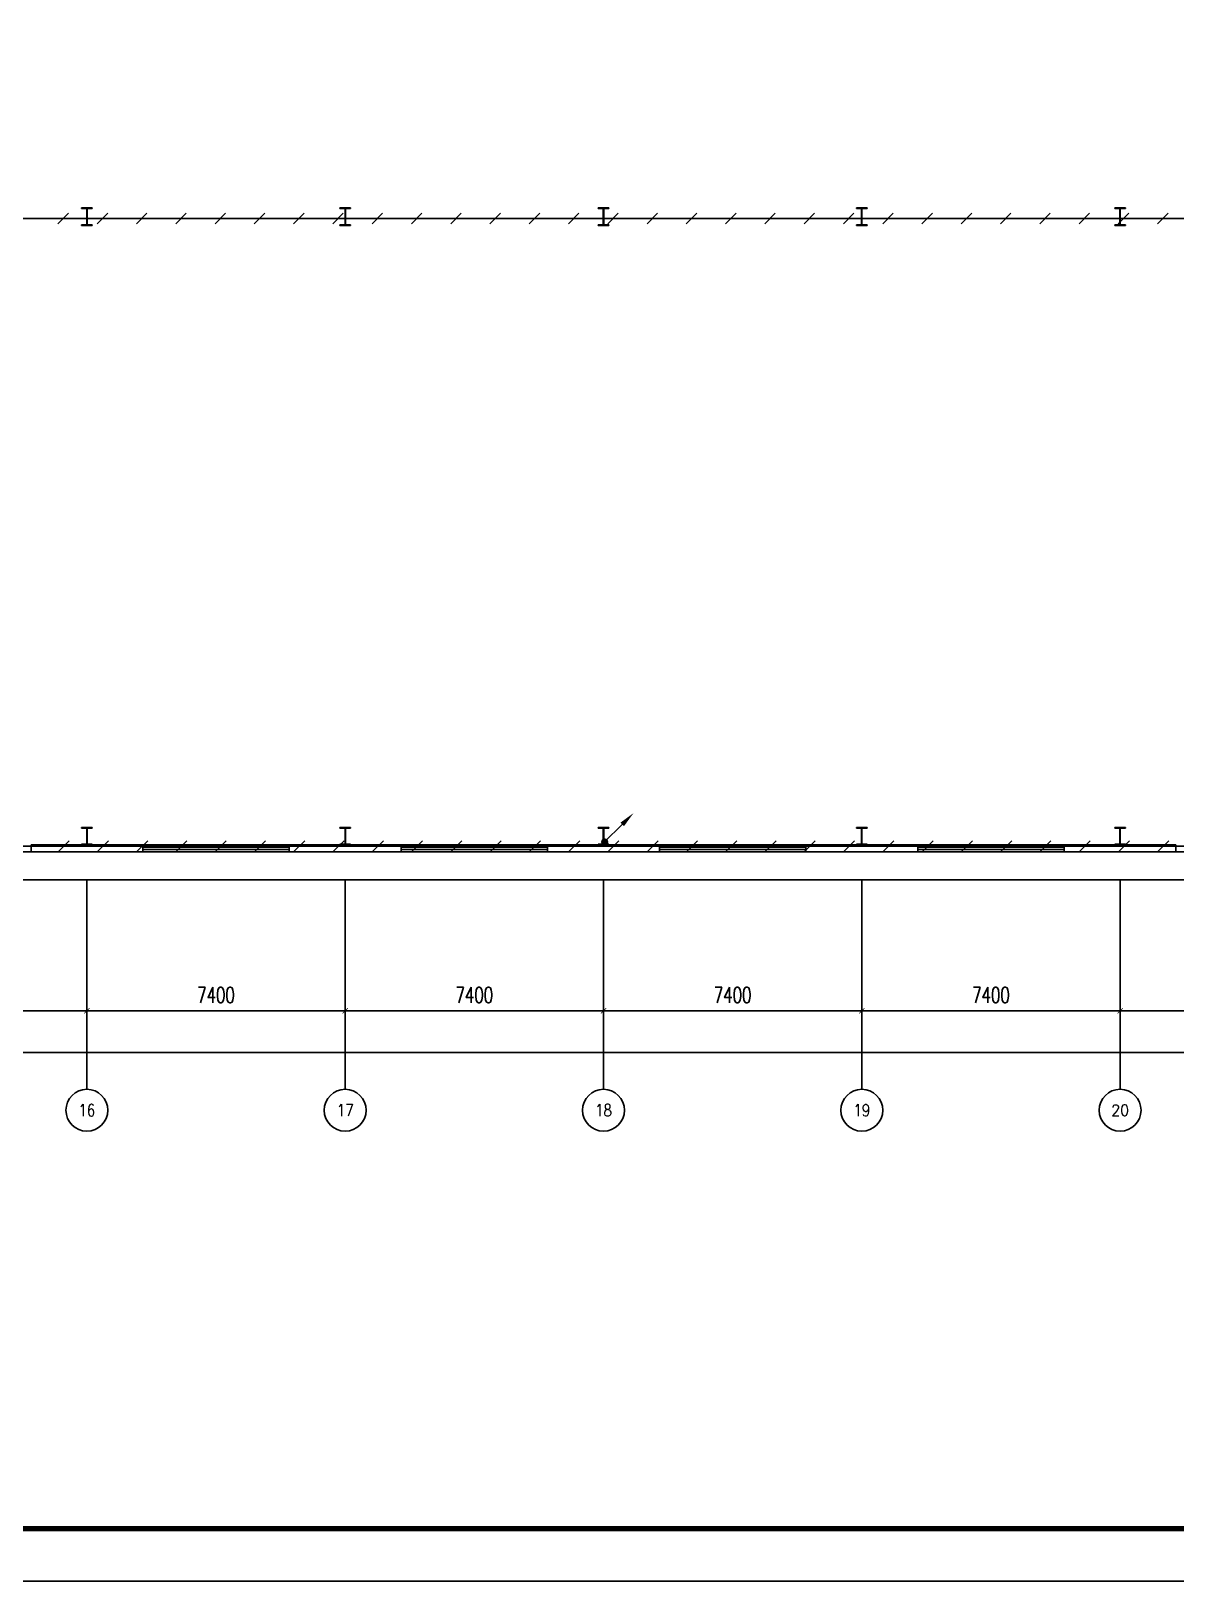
# Model space of a CAD drawing. Extents: x 1751103 to 2598738, y -609732 to 659428.
# Drawn here: x 2217248 to 2250048, y -260180 to -215775 of the extents above; entities that cross this region are included whole.
import ezdxf
from ezdxf.enums import TextEntityAlignment as Align

# ---------------------------------------------------------------- set-up
doc = ezdxf.new("R2010")
doc.units = 0
doc.header["$LTSCALE"] = 1000
doc.header["$MEASUREMENT"] = 0
doc.linetypes.add('CENTER2', pattern=[1.14, 0.75, -0.13, 0.13, -0.13])
doc.layers.get('0').update_dxf_attribs({"linetype": 'CONTINUOUS'})
doc.layers.get('DEFPOINTS').update_dxf_attribs({"linetype": 'CONTINUOUS'})
for name, color, linetype in [('AXIS', 3, 'CONTINUOUS'), ('AXIS_TEXT', 7, 'CONTINUOUS'), ('COLUMN', 99, 'CONTINUOUS'), ('GROUND', 2, 'CONTINUOUS'), ('LWIRE', 4, 'CONTINUOUS'), ('PUB_TITLE', 4, 'CONTINUOUS'), ('SHTLN', 4, 'CONTINUOUS'), ('WALL', 9, 'CONTINUOUS'), ('WINDOW', 99, 'CONTINUOUS'), ('WIRE-接地', 4, 'CONTINUOUS')]:
    doc.layers.add(name, color=color, linetype=linetype)
doc.styles.add('_TCH_AXIS', font='COMPLEX', dxfattribs={"bigfont": 'GBCBIG'})
doc.styles.add('COMPLEX', font='COMPLEX')
doc.styles.add('DIM_FONT', font='SIMPLEX', dxfattribs={"width": 0.7, "bigfont": 'GBCBIG'})
doc.styles.get("Standard").update_dxf_attribs({"font": 'gbenor.shx', "bigfont": 'gbcbig.shx'})
doc.dimstyles.new('DIMN150', dxfattribs={"dimscale": 1.5, "dimtxt": 300, "dimasz": 100, "dimexe": 250, "dimexo": 300, "dimgap": 150, "dimtad": 1, "dimdec": 0, "dimzin": 0, "dimtxsty": 'DIM_FONT', "dimblk": 'ARCHTICK', "dimcen": 0.09, "dimclrt": 7, "dimazin": 3, "dimtfac": 1, "dimtdec": 0, "dimtix": 1, "dimtmove": 0, "dimatfit": 3, "dimtolj": 1, "dimtzin": 0})

# ---------------------------------------------------------------- blocks, each defined once
blk = doc.blocks.new('$WINLIB2D$00000001')
for p, q in [((-0.5, 0.5), (0.5, 0.5)), ((-0.5, 0.5), (-0.5, -0.5)), ((0.5, -0.5), (0.5, 0.5)), ((0.5, 0.167), (-0.5, 0.167)), ((0.5, -0.167), (-0.5, -0.167)), ((-0.5, -0.5), (0.5, -0.5))]:
    blk.add_line(p, q)
blk = doc.blocks.new('_AXISO')
blk.add_circle((0, 0), 0.5)
at = {"layer": 'AXIS_TEXT', "style": 'COMPLEX', "width": 1.041667}
blk.add_attdef('A', text='', height=0.56, dxfattribs=at).set_placement((-0.25, -0.28), (0.25, -0.28), align=Align.FIT)
blk = doc.blocks.new('_ARCHTICK')
at = {"color": 0, "linetype": 'BYBLOCK', "const_width": 0.15}
blk.add_lwpolyline([(-0.5, -0.5), (0.5, 0.5)], dxfattribs=at)
blk = doc.blocks.new('*D46')
at = {"layer": 'AXIS', "color": 0}
for p, q in [((2107648, 43042), (2107648, 38167)), ((2315248, 43042), (2315248, 38167)), ((2107648, 38542), (2315248, 38542))]:
    blk.add_line(p, q, dxfattribs=at)
at = {"layer": 'DEFPOINTS', "color": 0}
for p in [(2107648, 43492), (2315248, 43492), (2315248, 38542)]:
    blk.add_point(p, dxfattribs=at)
at = {"layer": 'AXIS', "color": 0, "xscale": 150, "yscale": 150, "zscale": 150, "rotation": 180}
blk.add_blockref('_ARCHTICK', (2107648, 38542), dxfattribs=at)
at = {"layer": 'AXIS', "color": 0, "xscale": 150, "yscale": 150, "zscale": 150}
blk.add_blockref('_ARCHTICK', (2315248, 38542), dxfattribs=at)
at = {"layer": 'AXIS', "color": 7, "insert": (2211448, 38992), "char_height": 450, "attachment_point": 5, "style": 'DIM_FONT'}
blk.add_mtext('\\A1;207600', dxfattribs=at)
blk = doc.blocks.new('*D62')
at = {"layer": 'AXIS', "color": 0}
for p, q in [((2211448, 43042), (2211448, 39367)), ((2218848, 43042), (2218848, 39367)), ((2211448, 39742), (2218848, 39742))]:
    blk.add_line(p, q, dxfattribs=at)
at = {"layer": 'DEFPOINTS', "color": 0}
for p in [(2211448, 43492), (2218848, 43492), (2218848, 39742)]:
    blk.add_point(p, dxfattribs=at)
at = {"layer": 'AXIS', "color": 0, "xscale": 150, "yscale": 150, "zscale": 150, "rotation": 180}
blk.add_blockref('_ARCHTICK', (2211448, 39742), dxfattribs=at)
at = {"layer": 'AXIS', "color": 0, "xscale": 150, "yscale": 150, "zscale": 150}
blk.add_blockref('_ARCHTICK', (2218848, 39742), dxfattribs=at)
at = {"layer": 'AXIS', "color": 7, "insert": (2215148, 40192), "char_height": 450, "attachment_point": 5, "style": 'DIM_FONT'}
blk.add_mtext('\\A1;7400', dxfattribs=at)
blk = doc.blocks.new('*D63')
at = {"layer": 'AXIS', "color": 0}
for p, q in [((2218848, 43042), (2218848, 39367)), ((2226248, 43042), (2226248, 39367)), ((2218848, 39742), (2226248, 39742))]:
    blk.add_line(p, q, dxfattribs=at)
at = {"layer": 'DEFPOINTS', "color": 0}
for p in [(2218848, 43492), (2226248, 43492), (2226248, 39742)]:
    blk.add_point(p, dxfattribs=at)
at = {"layer": 'AXIS', "color": 0, "xscale": 150, "yscale": 150, "zscale": 150, "rotation": 180}
blk.add_blockref('_ARCHTICK', (2218848, 39742), dxfattribs=at)
at = {"layer": 'AXIS', "color": 0, "xscale": 150, "yscale": 150, "zscale": 150}
blk.add_blockref('_ARCHTICK', (2226248, 39742), dxfattribs=at)
at = {"layer": 'AXIS', "color": 7, "insert": (2222548, 40192), "char_height": 450, "attachment_point": 5, "style": 'DIM_FONT'}
blk.add_mtext('\\A1;7400', dxfattribs=at)
blk = doc.blocks.new('*D64')
at = {"layer": 'AXIS', "color": 0}
for p, q in [((2226248, 43042), (2226248, 39367)), ((2233648, 43042), (2233648, 39367)), ((2226248, 39742), (2233648, 39742))]:
    blk.add_line(p, q, dxfattribs=at)
at = {"layer": 'DEFPOINTS', "color": 0}
for p in [(2226248, 43492), (2233648, 43492), (2233648, 39742)]:
    blk.add_point(p, dxfattribs=at)
at = {"layer": 'AXIS', "color": 0, "xscale": 150, "yscale": 150, "zscale": 150, "rotation": 180}
blk.add_blockref('_ARCHTICK', (2226248, 39742), dxfattribs=at)
at = {"layer": 'AXIS', "color": 0, "xscale": 150, "yscale": 150, "zscale": 150}
blk.add_blockref('_ARCHTICK', (2233648, 39742), dxfattribs=at)
at = {"layer": 'AXIS', "color": 7, "insert": (2229948, 40192), "char_height": 450, "attachment_point": 5, "style": 'DIM_FONT'}
blk.add_mtext('\\A1;7400', dxfattribs=at)
blk = doc.blocks.new('*D65')
at = {"layer": 'AXIS', "color": 0}
for p, q in [((2233648, 43042), (2233648, 39367)), ((2241048, 43042), (2241048, 39367)), ((2233648, 39742), (2241048, 39742))]:
    blk.add_line(p, q, dxfattribs=at)
at = {"layer": 'DEFPOINTS', "color": 0}
for p in [(2233648, 43492), (2241048, 43492), (2241048, 39742)]:
    blk.add_point(p, dxfattribs=at)
at = {"layer": 'AXIS', "color": 0, "xscale": 150, "yscale": 150, "zscale": 150, "rotation": 180}
blk.add_blockref('_ARCHTICK', (2233648, 39742), dxfattribs=at)
at = {"layer": 'AXIS', "color": 0, "xscale": 150, "yscale": 150, "zscale": 150}
blk.add_blockref('_ARCHTICK', (2241048, 39742), dxfattribs=at)
at = {"layer": 'AXIS', "color": 7, "insert": (2237348, 40192), "char_height": 450, "attachment_point": 5, "style": 'DIM_FONT'}
blk.add_mtext('\\A1;7400', dxfattribs=at)
blk = doc.blocks.new('*D66')
at = {"layer": 'AXIS', "color": 0}
for p, q in [((2241048, 43042), (2241048, 39367)), ((2248448, 43042), (2248448, 39367)), ((2241048, 39742), (2248448, 39742))]:
    blk.add_line(p, q, dxfattribs=at)
at = {"layer": 'DEFPOINTS', "color": 0}
for p in [(2241048, 43492), (2248448, 43492), (2248448, 39742)]:
    blk.add_point(p, dxfattribs=at)
at = {"layer": 'AXIS', "color": 0, "xscale": 150, "yscale": 150, "zscale": 150, "rotation": 180}
blk.add_blockref('_ARCHTICK', (2241048, 39742), dxfattribs=at)
at = {"layer": 'AXIS', "color": 0, "xscale": 150, "yscale": 150, "zscale": 150}
blk.add_blockref('_ARCHTICK', (2248448, 39742), dxfattribs=at)
at = {"layer": 'AXIS', "color": 7, "insert": (2244748, 40192), "char_height": 450, "attachment_point": 5, "style": 'DIM_FONT'}
blk.add_mtext('\\A1;7400', dxfattribs=at)
blk = doc.blocks.new('*D67')
at = {"layer": 'AXIS', "color": 0}
for p, q in [((2248448, 43042), (2248448, 39367)), ((2255848, 43042), (2255848, 39367)), ((2248448, 39742), (2255848, 39742))]:
    blk.add_line(p, q, dxfattribs=at)
at = {"layer": 'DEFPOINTS', "color": 0}
for p in [(2248448, 43492), (2255848, 43492), (2255848, 39742)]:
    blk.add_point(p, dxfattribs=at)
at = {"layer": 'AXIS', "color": 0, "xscale": 150, "yscale": 150, "zscale": 150, "rotation": 180}
blk.add_blockref('_ARCHTICK', (2248448, 39742), dxfattribs=at)
at = {"layer": 'AXIS', "color": 0, "xscale": 150, "yscale": 150, "zscale": 150}
blk.add_blockref('_ARCHTICK', (2255848, 39742), dxfattribs=at)
at = {"layer": 'AXIS', "color": 7, "insert": (2252148, 40192), "char_height": 450, "attachment_point": 5, "style": 'DIM_FONT'}
blk.add_mtext('\\A1;7400', dxfattribs=at)
blk = doc.blocks.new('$TELECSYS$00000008')
blk.add_line((0.4, 0.4), (-0.4, -0.4))
blk = doc.blocks.new('$TELECSYS$00000079')
for p, q in [((0.7, 0.7), (0, 0)), ((0.104, 0.104), (0.104, 0.104)), ((-0.104, -0.104), (-0.104, -0.104))]:
    blk.add_line(p, q)
at = {"const_width": 0.142}
blk.add_lwpolyline([(-0.071, 0, 1), (0.071, 0, 1)], format="xyb", close=True, dxfattribs=at)
blk.add_solid([(0.63, 0.77), (0.77, 0.63), (1.15, 1.15)])
at = {"width": 0.8, "flags": 9}
blk.add_attdef('A', (0, 0), '', height=0.00002, dxfattribs=at)
blk = doc.blocks.new('W2')
at = {"layer": 'AXIS', "color": 8}
for p, q in [((2218847.9, 43491.5), (2218847.9, 37491.5)), ((2226247.9, 43491.5), (2226247.9, 37491.5)), ((2233647.9, 43491.5), (2233647.9, 37491.5)), ((2241047.9, 43491.5), (2241047.9, 37491.5)), ((2248447.9, 43491.5), (2248447.9, 37491.5))]:
    blk.add_line(p, q, dxfattribs=at)
at = {"layer": 'COLUMN', "color": 8}
for p, q in [((2218997.9, 62741.5), (2218697.9, 62741.5)), ((2218697.9, 62741.5), (2218697.9, 62723.5)), ((2218697.9, 62723.5), (2218837.9, 62723.5)), ((2218837.9, 62723.5), (2218842.9, 62718.5)), ((2218842.9, 62718.5), (2218842.9, 62264.5)), ((2218852.9, 62718.5), (2218857.9, 62723.5)), ((2218852.9, 62264.5), (2218852.9, 62718.5)), ((2218857.9, 62723.5), (2218997.9, 62723.5)), ((2218997.9, 62723.5), (2218997.9, 62741.5)), ((2226397.9, 62741.5), (2226097.9, 62741.5)), ((2226097.9, 62741.5), (2226097.9, 62723.5)), ((2226097.9, 62723.5), (2226237.9, 62723.5)), ((2226237.9, 62723.5), (2226242.9, 62718.5)), ((2226242.9, 62718.5), (2226242.9, 62264.5)), ((2226252.9, 62718.5), (2226257.9, 62723.5)), ((2226252.9, 62264.5), (2226252.9, 62718.5)), ((2226257.9, 62723.5), (2226397.9, 62723.5)), ((2226397.9, 62723.5), (2226397.9, 62741.5)), ((2233797.9, 62741.5), (2233497.9, 62741.5)), ((2233497.9, 62741.5), (2233497.9, 62723.5)), ((2233497.9, 62723.5), (2233637.9, 62723.5)), ((2233637.9, 62723.5), (2233642.9, 62718.5)), ((2233642.9, 62718.5), (2233642.9, 62264.5)), ((2233652.9, 62718.5), (2233657.9, 62723.5)), ((2233652.9, 62264.5), (2233652.9, 62718.5)), ((2233657.9, 62723.5), (2233797.9, 62723.5)), ((2233797.9, 62723.5), (2233797.9, 62741.5)), ((2241197.9, 62741.5), (2240897.9, 62741.5)), ((2240897.9, 62741.5), (2240897.9, 62723.5)), ((2240897.9, 62723.5), (2241037.9, 62723.5)), ((2241037.9, 62723.5), (2241042.9, 62718.5)), ((2241042.9, 62718.5), (2241042.9, 62264.5)), ((2241052.9, 62718.5), (2241057.9, 62723.5)), ((2241052.9, 62264.5), (2241052.9, 62718.5)), ((2241057.9, 62723.5), (2241197.9, 62723.5)), ((2241197.9, 62723.5), (2241197.9, 62741.5)), ((2248597.9, 62741.5), (2248297.9, 62741.5)), ((2248297.9, 62741.5), (2248297.9, 62723.5)), ((2248297.9, 62723.5), (2248437.9, 62723.5)), ((2248437.9, 62723.5), (2248442.9, 62718.5)), ((2248442.9, 62718.5), (2248442.9, 62264.5)), ((2248452.9, 62718.5), (2248457.9, 62723.5)), ((2248452.9, 62264.5), (2248452.9, 62718.5)), ((2248457.9, 62723.5), (2248597.9, 62723.5)), ((2248597.9, 62723.5), (2248597.9, 62741.5)), ((2218837.9, 62259.5), (2218697.9, 62259.5)), ((2218697.9, 62259.5), (2218697.9, 62241.5)), ((2218697.9, 62241.5), (2218997.9, 62241.5)), ((2218842.9, 62264.5), (2218837.9, 62259.5)), ((2218857.9, 62259.5), (2218852.9, 62264.5)), ((2218997.9, 62259.5), (2218857.9, 62259.5)), ((2218997.9, 62241.5), (2218997.9, 62259.5)), ((2226237.9, 62259.5), (2226097.9, 62259.5)), ((2226097.9, 62259.5), (2226097.9, 62241.5)), ((2226097.9, 62241.5), (2226397.9, 62241.5)), ((2226242.9, 62264.5), (2226237.9, 62259.5)), ((2226257.9, 62259.5), (2226252.9, 62264.5)), ((2226397.9, 62259.5), (2226257.9, 62259.5)), ((2226397.9, 62241.5), (2226397.9, 62259.5)), ((2233637.9, 62259.5), (2233497.9, 62259.5)), ((2233497.9, 62259.5), (2233497.9, 62241.5)), ((2233497.9, 62241.5), (2233797.9, 62241.5)), ((2233642.9, 62264.5), (2233637.9, 62259.5)), ((2233657.9, 62259.5), (2233652.9, 62264.5)), ((2233797.9, 62259.5), (2233657.9, 62259.5)), ((2233797.9, 62241.5), (2233797.9, 62259.5)), ((2241037.9, 62259.5), (2240897.9, 62259.5)), ((2240897.9, 62259.5), (2240897.9, 62241.5)), ((2240897.9, 62241.5), (2241197.9, 62241.5)), ((2241042.9, 62264.5), (2241037.9, 62259.5)), ((2241057.9, 62259.5), (2241052.9, 62264.5)), ((2241197.9, 62259.5), (2241057.9, 62259.5)), ((2241197.9, 62241.5), (2241197.9, 62259.5)), ((2248437.9, 62259.5), (2248297.9, 62259.5)), ((2248297.9, 62259.5), (2248297.9, 62241.5)), ((2248297.9, 62241.5), (2248597.9, 62241.5)), ((2248442.9, 62264.5), (2248437.9, 62259.5)), ((2248457.9, 62259.5), (2248452.9, 62264.5)), ((2248597.9, 62259.5), (2248457.9, 62259.5)), ((2248597.9, 62241.5), (2248597.9, 62259.5)), ((2218997.9, 44991.5), (2218697.9, 44991.5)), ((2218697.9, 44991.5), (2218697.9, 44973.5)), ((2218697.9, 44973.5), (2218837.9, 44973.5)), ((2218837.9, 44973.5), (2218842.9, 44968.5)), ((2218842.9, 44968.5), (2218842.9, 44514.5)), ((2218852.9, 44968.5), (2218857.9, 44973.5)), ((2218852.9, 44514.5), (2218852.9, 44968.5)), ((2218857.9, 44973.5), (2218997.9, 44973.5)), ((2218997.9, 44973.5), (2218997.9, 44991.5)), ((2226397.9, 44991.5), (2226097.9, 44991.5)), ((2226097.9, 44991.5), (2226097.9, 44973.5)), ((2226097.9, 44973.5), (2226237.9, 44973.5)), ((2226237.9, 44973.5), (2226242.9, 44968.5)), ((2226242.9, 44968.5), (2226242.9, 44514.5)), ((2226252.9, 44968.5), (2226257.9, 44973.5)), ((2226252.9, 44514.5), (2226252.9, 44968.5)), ((2226257.9, 44973.5), (2226397.9, 44973.5)), ((2226397.9, 44973.5), (2226397.9, 44991.5)), ((2233797.9, 44991.5), (2233497.9, 44991.5)), ((2233497.9, 44991.5), (2233497.9, 44973.5)), ((2233497.9, 44973.5), (2233637.9, 44973.5)), ((2233637.9, 44973.5), (2233642.9, 44968.5)), ((2233642.9, 44968.5), (2233642.9, 44514.5)), ((2233652.9, 44968.5), (2233657.9, 44973.5)), ((2233652.9, 44514.5), (2233652.9, 44968.5)), ((2233657.9, 44973.5), (2233797.9, 44973.5)), ((2233797.9, 44973.5), (2233797.9, 44991.5)), ((2241197.9, 44991.5), (2240897.9, 44991.5)), ((2240897.9, 44991.5), (2240897.9, 44973.5)), ((2240897.9, 44973.5), (2241037.9, 44973.5)), ((2241037.9, 44973.5), (2241042.9, 44968.5)), ((2241042.9, 44968.5), (2241042.9, 44514.5)), ((2241052.9, 44968.5), (2241057.9, 44973.5)), ((2241052.9, 44514.5), (2241052.9, 44968.5)), ((2241057.9, 44973.5), (2241197.9, 44973.5)), ((2241197.9, 44973.5), (2241197.9, 44991.5)), ((2248597.9, 44991.5), (2248297.9, 44991.5)), ((2248297.9, 44991.5), (2248297.9, 44973.5)), ((2248297.9, 44973.5), (2248437.9, 44973.5)), ((2248437.9, 44973.5), (2248442.9, 44968.5)), ((2248442.9, 44968.5), (2248442.9, 44514.5)), ((2248452.9, 44968.5), (2248457.9, 44973.5)), ((2248452.9, 44514.5), (2248452.9, 44968.5)), ((2248457.9, 44973.5), (2248597.9, 44973.5)), ((2248597.9, 44973.5), (2248597.9, 44991.5)), ((2218837.9, 44509.5), (2218697.9, 44509.5)), ((2218697.9, 44509.5), (2218697.9, 44491.5)), ((2218697.9, 44491.5), (2218997.9, 44491.5)), ((2218842.9, 44514.5), (2218837.9, 44509.5)), ((2218857.9, 44509.5), (2218852.9, 44514.5)), ((2218997.9, 44509.5), (2218857.9, 44509.5)), ((2218997.9, 44491.5), (2218997.9, 44509.5)), ((2226237.9, 44509.5), (2226097.9, 44509.5)), ((2226097.9, 44509.5), (2226097.9, 44491.5)), ((2226097.9, 44491.5), (2226397.9, 44491.5)), ((2226242.9, 44514.5), (2226237.9, 44509.5)), ((2226257.9, 44509.5), (2226252.9, 44514.5)), ((2226397.9, 44509.5), (2226257.9, 44509.5)), ((2226397.9, 44491.5), (2226397.9, 44509.5)), ((2233637.9, 44509.5), (2233497.9, 44509.5)), ((2233497.9, 44509.5), (2233497.9, 44491.5)), ((2233497.9, 44491.5), (2233797.9, 44491.5)), ((2233642.9, 44514.5), (2233637.9, 44509.5)), ((2233657.9, 44509.5), (2233652.9, 44514.5)), ((2233797.9, 44509.5), (2233657.9, 44509.5)), ((2233797.9, 44491.5), (2233797.9, 44509.5)), ((2241037.9, 44509.5), (2240897.9, 44509.5)), ((2240897.9, 44509.5), (2240897.9, 44491.5)), ((2240897.9, 44491.5), (2241197.9, 44491.5)), ((2241042.9, 44514.5), (2241037.9, 44509.5)), ((2241057.9, 44509.5), (2241052.9, 44514.5)), ((2241197.9, 44509.5), (2241057.9, 44509.5)), ((2241197.9, 44491.5), (2241197.9, 44509.5)), ((2248437.9, 44509.5), (2248297.9, 44509.5)), ((2248297.9, 44509.5), (2248297.9, 44491.5)), ((2248297.9, 44491.5), (2248597.9, 44491.5)), ((2248442.9, 44514.5), (2248437.9, 44509.5)), ((2248457.9, 44509.5), (2248452.9, 44514.5)), ((2248597.9, 44509.5), (2248457.9, 44509.5)), ((2248597.9, 44491.5), (2248597.9, 44509.5))]:
    blk.add_line(p, q, dxfattribs=at)
at = {"layer": 'GROUND', "color": 8}
for p, q in [((2203147.9, 44291.5), (2315247.9, 44291.5)), ((2203147.9, 43491.5), (2316047.9, 43491.5))]:
    blk.add_line(p, q, dxfattribs=at)
at = {"layer": 'WALL', "color": 8}
for p, q in [((2218697.9, 44491.5), (2217247.9, 44491.5)), ((2217247.9, 44491.5), (2217247.9, 44291.5)), ((2220447.9, 44491.5), (2218997.9, 44491.5)), ((2220447.9, 44291.5), (2220447.9, 44491.5)), ((2226097.9, 44491.5), (2224647.9, 44491.5)), ((2224647.9, 44491.5), (2224647.9, 44291.5)), ((2227847.9, 44491.5), (2226397.9, 44491.5)), ((2227847.9, 44291.5), (2227847.9, 44491.5)), ((2233497.9, 44491.5), (2232047.9, 44491.5)), ((2232047.9, 44491.5), (2232047.9, 44291.5)), ((2235247.9, 44491.5), (2233797.9, 44491.5)), ((2235247.9, 44291.5), (2235247.9, 44491.5)), ((2240897.9, 44491.5), (2239447.9, 44491.5)), ((2239447.9, 44491.5), (2239447.9, 44291.5)), ((2242647.9, 44491.5), (2241197.9, 44491.5)), ((2242647.9, 44291.5), (2242647.9, 44491.5)), ((2248297.9, 44491.5), (2246847.9, 44491.5)), ((2246847.9, 44491.5), (2246847.9, 44291.5)), ((2250047.9, 44491.5), (2248597.9, 44491.5)), ((2250047.9, 44291.5), (2250047.9, 44491.5)), ((2217247.9, 44291.5), (2218847.9, 44291.5)), ((2218847.9, 44291.5), (2220447.9, 44291.5)), ((2224647.9, 44291.5), (2226247.9, 44291.5)), ((2226247.9, 44291.5), (2227847.9, 44291.5)), ((2232047.9, 44291.5), (2233647.9, 44291.5)), ((2233647.9, 44291.5), (2235247.9, 44291.5)), ((2239447.9, 44291.5), (2241047.9, 44291.5)), ((2241047.9, 44291.5), (2242647.9, 44291.5)), ((2246847.9, 44291.5), (2248447.9, 44291.5)), ((2248447.9, 44291.5), (2250047.9, 44291.5))]:
    blk.add_line(p, q, dxfattribs=at)
at = {"layer": 'AXIS', "color": 8}
ref = blk.add_blockref('_AXISO', (2218847.9, 36891.5), dxfattribs=dict(at, xscale=1200, yscale=1200, zscale=1200))
ref.add_attrib('A', '16', dxfattribs={"layer": 'AXIS_TEXT', "color": 8, "height": 347.88, "style": '_TCH_AXIS'}).set_placement((2218607.7, 36717.6), (2219088.1, 36717.6), align=Align.FIT)
ref = blk.add_blockref('_AXISO', (2226247.9, 36891.5), dxfattribs=dict(at, xscale=1200, yscale=1200, zscale=1200))
ref.add_attrib('A', '17', dxfattribs={"layer": 'AXIS_TEXT', "color": 8, "height": 340.8, "style": '_TCH_AXIS', "width": 1.034483}).set_placement((2226004.4, 36721.1), (2226491.3, 36721.1), align=Align.FIT)
ref = blk.add_blockref('_AXISO', (2233647.9, 36891.5), dxfattribs=dict(at, xscale=1200, yscale=1200, zscale=1200))
ref.add_attrib('A', '18', dxfattribs={"layer": 'AXIS_TEXT', "color": 8, "height": 340.8, "style": '_TCH_AXIS', "width": 1.034483}).set_placement((2233404.4, 36721.1), (2233891.3, 36721.1), align=Align.FIT)
ref = blk.add_blockref('_AXISO', (2241047.9, 36891.5), dxfattribs=dict(at, xscale=1200, yscale=1200, zscale=1200))
ref.add_attrib('A', '19', dxfattribs={"layer": 'AXIS_TEXT', "color": 8, "height": 347.88, "style": '_TCH_AXIS'}).set_placement((2240807.7, 36717.6), (2241288.1, 36717.6), align=Align.FIT)
ref = blk.add_blockref('_AXISO', (2248447.9, 36891.5), dxfattribs=dict(at, xscale=1200, yscale=1200, zscale=1200))
ref.add_attrib('A', '20', dxfattribs={"layer": 'AXIS_TEXT', "color": 8, "height": 314.9, "style": '_TCH_AXIS'}).set_placement((2248193, 36734.1), (2248702.8, 36734.1), align=Align.FIT)
at = {"layer": 'WINDOW', "color": 8, "xscale": 4200, "yscale": 200, "zscale": 4200, "rotation": 180}
for p in [(2222547.9, 44391.5), (2229947.9, 44391.5), (2237347.9, 44391.5), (2244747.9, 44391.5)]:
    blk.add_blockref('$WINLIB2D$00000001', p, dxfattribs=at)
at = {"layer": 'AXIS', "color": 8}
for p1, p2, distance, picture, middle in [((2107647.9, 43491.5), (2315247.9, 43491.5), -4950, '*D46', (2211447.9, 38991.5)), ((2211447.9, 43491.5), (2218847.9, 43491.5), -3750, '*D62', (2215147.9, 40191.5)), ((2218847.9, 43491.5), (2226247.9, 43491.5), -3750, '*D63', (2222547.9, 40191.5)), ((2226247.9, 43491.5), (2233647.9, 43491.5), -3750, '*D64', (2229947.9, 40191.5)), ((2233647.9, 43491.5), (2241047.9, 43491.5), -3750, '*D65', (2237347.9, 40191.5)), ((2241047.9, 43491.5), (2248447.9, 43491.5), -3750, '*D66', (2244747.9, 40191.5)), ((2248447.9, 43491.5), (2255847.9, 43491.5), -3750, '*D67', (2252147.9, 40191.5))]:
    dim = blk.add_aligned_dim(p1=p1, p2=p2, distance=distance, dimstyle='DIMN150', dxfattribs=at)
    dim.commit()
    dim.dimension.update_dxf_attribs({"geometry": picture, "text_midpoint": middle})

msp = doc.modelspace()

# ---------------------------------------------------------------- linework, layer by layer
at = {"layer": 'PUB_TITLE'}
msp.add_lwpolyline([(2088595, -260180), (2340895, -260180), (2340895, -171080), (2088595, -171080)], close=True, dxfattribs=at)
at = {"layer": 'PUB_TITLE', "const_width": 150}
msp.add_lwpolyline([(2092345, -258680), (2339395, -258680), (2339395, -172580), (2092345, -172580)], close=True, dxfattribs=at)
at = {"layer": 'WIRE-接地', "linetype": 'CENTER2', "const_width": 45}
for points in [[(2107820, -191066), (2211647, -191066), (2211647, -203042), (2315090, -203042), (2315090, -239125), (2107792, -239125), (2107792, -191067)], [(2107792, -221148), (2315048, -221148)]]:
    msp.add_lwpolyline(points, dxfattribs=at)

# ---------------------------------------------------------------- block references
msp.add_blockref('W2', (0, -283585))
at = {"layer": 'LWIRE', "xscale": 720, "yscale": 720, "zscale": 720}
msp.add_blockref('$TELECSYS$00000079', (2233681, -239008), dxfattribs=at)
at = {"layer": 'SHTLN', "xscale": 375, "yscale": 375, "zscale": 375}
for p, rotation in [((2218170, -221148), 359.9999999997628), ((2219295, -221148), 359.9999999997628), ((2220420, -221148), 359.9999999997628), ((2221545, -221148), 359.9999999997628), ((2222670, -221148), 359.9999999997628), ((2223795, -221148), 359.9999999997628), ((2224920, -221148), 359.9999999997628), ((2226045, -221148), 359.9999999997628), ((2227170, -221148), 359.9999999997628), ((2228295, -221148), 359.9999999997628), ((2229420, -221148), 359.9999999997628), ((2230545, -221148), 359.9999999997628), ((2231670, -221148), 359.9999999997628), ((2232795, -221148), 359.9999999997628), ((2233920, -221148), 359.9999999997628), ((2235045, -221148), 359.9999999997628), ((2236170, -221148), 359.9999999997628), ((2237295, -221148), 359.9999999997628), ((2238420, -221148), 359.9999999997628), ((2239545, -221148), 359.9999999997628), ((2240670, -221148), 359.9999999997628), ((2241795, -221148), 359.9999999997628), ((2242920, -221148), 359.9999999997628), ((2244045, -221148), 359.9999999997628), ((2245170, -221148), 359.9999999997628), ((2246295, -221148), 359.9999999997628), ((2247420, -221148), 359.9999999997628), ((2248545, -221148), 359.9999999997628), ((2249670, -221148), 359.9999999997628), ((2218191, -239125), 180), ((2219316, -239125), 180), ((2220441, -239125), 180), ((2221566, -239125), 180), ((2222691, -239125), 180), ((2223816, -239125), 180), ((2224941, -239125), 180), ((2226066, -239125), 180), ((2227191, -239125), 180), ((2228316, -239125), 180), ((2229441, -239125), 180), ((2230566, -239125), 180), ((2231691, -239125), 180), ((2232816, -239125), 180), ((2233941, -239125), 180), ((2235066, -239125), 180), ((2236191, -239125), 180), ((2237316, -239125), 180), ((2238441, -239125), 180), ((2239566, -239125), 180), ((2240691, -239125), 180), ((2241816, -239125), 180), ((2242941, -239125), 180), ((2244066, -239125), 180), ((2245191, -239125), 180), ((2246316, -239125), 180), ((2247441, -239125), 180), ((2248566, -239125), 180), ((2249691, -239125), 180)]:
    msp.add_blockref('$TELECSYS$00000008', p, dxfattribs=dict(at, rotation=rotation))

doc.saveas('drawing.dxf')
